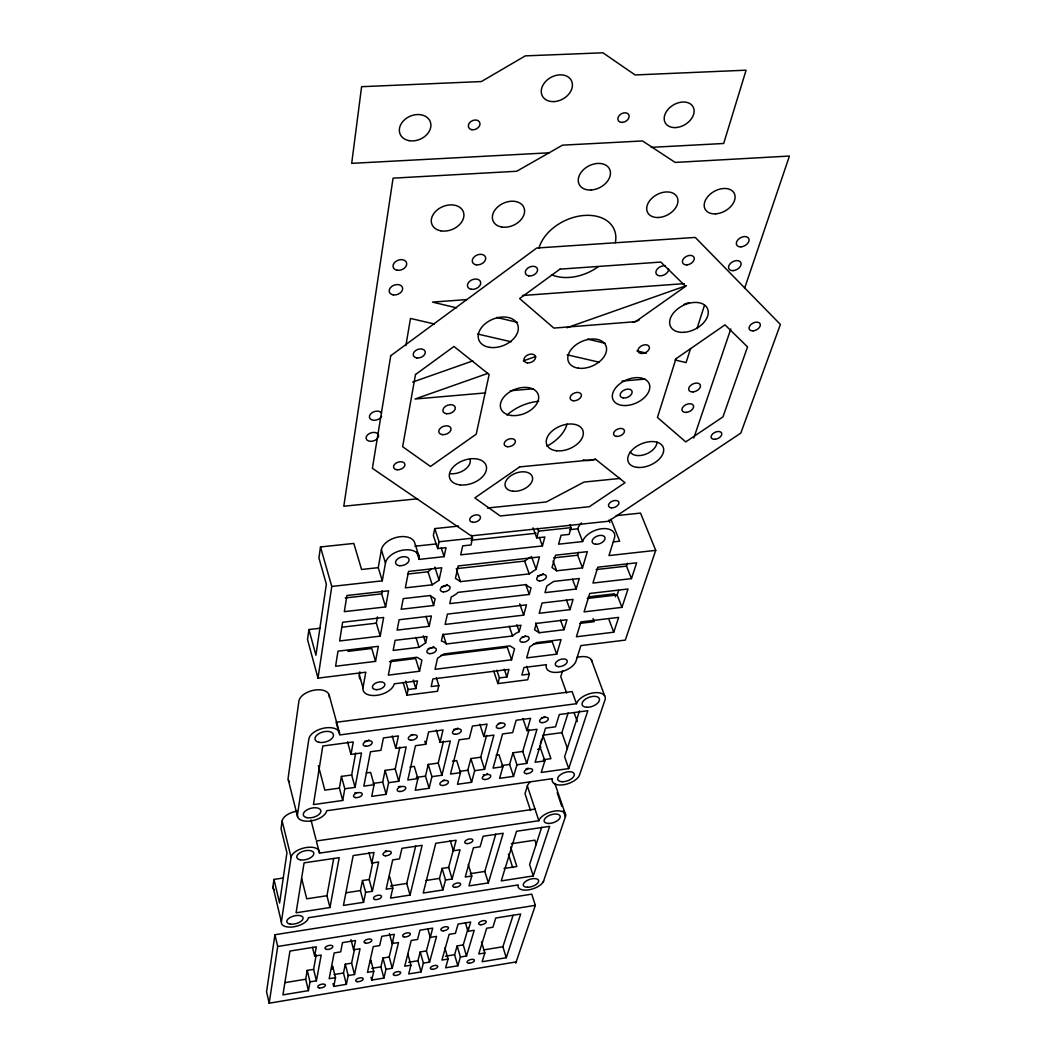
<?xml version="1.0" encoding="UTF-8"?>
<svg xmlns="http://www.w3.org/2000/svg" width="1056" height="1056" viewBox="0 0 1056 1056"><rect width="100%" height="100%" fill="white"/><g stroke="black" fill="none" stroke-linecap="round" stroke-linejoin="round"><path stroke-width="1.5" d="M543.629 880.942A13.398 6.257 -17.9 0 1 528.647 889.852A13.398 6.257 -17.9 0 1 518.245 884.915L308.484 917.717A13.939 6.626 -14.6 0 1 293.819 926.798A13.939 6.626 -14.6 0 1 281.384 921.954L272.95 886.565L273.953 879.424L283.457 877.985M297.37 811.127A14.428 7.432 -14.6 0 0 282.124 820.987L281.041 828.762L286.942 852.812L279.589 902.986L273.953 879.424M320.034 628.241L308.92 629.548L307.52 639.553L318.001 678.124L365.798 672.21L363 687.746A16.157 9.055 -16.3 0 0 376.807 695.336A16.157 9.055 -16.3 0 0 394.231 683.813L417.476 680.896L415.84 688.525L408.144 689.502L406.956 695.178L437.527 691.271L438.821 685.608L436.352 677.741M419.1 556.538L414.876 543.378A17.358 10.626 -17.3 0 0 398.046 537.029A17.358 10.626 -17.3 0 0 381.401 549.82L378.259 567.653L361.574 569.474L353.8 543.418L320.483 546.955L318.938 558.004L326.357 584.153L315.929 655.208L308.92 629.548M515.75 963.138L535.352 905.348L531.749 894.155L274.93 934.732L266.561 991.756L269.188 1003.2L516.173 961.91M269.188 1003.2L277.702 946.48L274.93 934.732M281.384 921.954L291.086 857.314L282.124 820.987M318.001 678.124L331.769 586.45L320.483 546.955M405.887 345.536L410.494 318.45L434.452 324.007M308.431 990.634L310.015 981.856L316.404 980.8L321.182 955.046L314.662 956.089L316.325 946.823L289.951 951.06L282.929 994.871L308.431 990.634L305.686 979.229L307.23 970.411L313.606 969.368L316.246 954.796M342.698 800.461L344.797 788.792L355.067 787.354L361.508 752.968L351.001 754.38L353.245 741.946L322.806 745.998L313.421 804.593L342.698 800.461L339.385 788.119L341.444 776.398L351.674 774.985L355.7 753.007M360.571 679.496A16.091 9.108 -16.3 0 1 359.344 674.942L359.885 671.827M331.769 586.45L382.272 580.826L385.466 563.046L381.401 549.82M329.974 907.526L339.2 857.657L304.075 862.871L296.089 912.793L329.974 907.526L326.951 895.712L333.696 858.528M380.213 636.134L383.658 617.47L342.632 622.248L339.636 640.966L380.213 636.134L376.345 623.159L377.48 616.915M385.612 606.91L388.595 590.806L346.922 595.505L344.335 611.648L385.612 606.91L381.665 593.842L382.246 590.608M375.54 661.36L378.325 646.325L337.999 651.169L335.584 666.244L375.54 661.36L371.765 648.476L347.939 651.354M332.072 969.197L332.653 966.253L335.518 977.645L333.762 986.423L346.368 984.324L348.203 975.546L345.299 964.181L351.595 963.151L354.486 949.45M366.247 772.979L370.603 772.385L374.075 784.714L371.738 796.369L386.179 794.323L388.621 782.681L385.097 770.392L395.208 768.992L399.868 747.054M346.368 984.324L343.49 973.012L345.299 964.181M363.554 902.312L365.64 892.346L372.359 891.304L378.642 862L371.778 863.042L373.996 852.469L353.153 855.571L343.438 905.428L363.554 902.312L360.413 890.564L362.472 880.546L369.178 879.529L372.755 862.488M386.179 794.323L382.694 782.087L385.097 770.392M458.555 526.099L434.755 528.594L433.356 535.432L437.672 548.566L446.028 547.668L444.101 556.657L419.087 559.376A17.437 10.586 -17.3 0 0 404.422 549.925A17.437 10.586 -17.3 0 0 385.466 563.046M348.203 975.546L354.526 974.503L360.043 948.75L353.602 949.793L355.542 940.526L342.514 942.625L340.666 951.892L334.184 952.934L329.155 978.701L335.518 977.645M388.621 782.681L398.759 781.268L406.19 746.935L395.815 748.334L398.416 735.926L383.42 737.933L380.939 750.341L370.484 751.753L363.845 786.139L374.075 784.714M437.672 548.566L439.098 541.754L434.755 528.594M419.536 671.246L421.912 660.158L416.948 657.254L391.195 660.409L388.331 675.127L419.536 671.246L415.628 658.535L389.453 661.742M425.608 642.919L426.98 636.517L395.116 640.332L393.149 650.43L419.047 647.302L425.608 642.919L423.377 635.804M429.172 626.314L431.389 615.978L399.128 619.753L397.109 630.115L429.172 626.314L426.004 616.308M433.633 605.497L435.072 598.792L429.95 595.571L403.247 598.62L401.174 609.259L433.633 605.497L430.412 595.439M439.058 580.18L441.725 567.758L408.54 571.428L405.346 587.849L432.221 584.826L439.058 580.18L434.834 567.164M370.115 962.953L370.775 960.023L373.758 971.322L371.752 980.1L383.896 978.08L385.981 969.302L382.958 958.03L389.202 957L392.832 941.78M471.557 535.273L472.547 538.177L471.002 544.975L462.7 545.873L460.68 554.849L542.441 545.939L544.856 537.016L536.725 537.887L533.056 527.855M392.806 888.149L390.535 898.115L410.045 895.079L422.136 845.315L401.94 848.324L399.511 858.871L392.687 859.901L386.126 889.192L392.806 888.149L389.558 876.427M409.979 766.96L414.282 766.366L417.899 778.602L415.232 790.231L429.132 788.278L431.904 776.648L428.234 764.452L438.227 763.079L443.48 741.18M417.899 778.602L407.814 780.001L415.444 745.694L425.753 744.295L428.591 731.914L443.018 729.986L440.075 742.368L450.318 740.995L441.936 775.249L431.904 776.648M383.896 978.08L380.899 966.847L382.958 958.03M429.132 788.278L425.502 776.12L428.234 764.452M385.981 969.302L392.251 968.273L398.508 942.533L392.119 943.562L394.324 934.309L381.784 936.316L379.658 945.582L373.243 946.612L367.462 972.365L373.758 971.322M410.045 895.079L406.758 883.436L415.694 845.935M407.854 953.951L410.956 965.184L408.712 973.949L421.04 971.903L423.377 963.125L420.235 951.931L426.413 950.915L430.465 935.708M452.443 761.112L456.707 760.531L460.482 772.662L457.486 784.278L471.583 782.285L474.685 770.682L470.857 758.578L480.731 757.218L486.578 735.385M421.04 971.903L417.938 960.736L420.235 951.931M442.886 889.97L445.526 880.031L452.113 879.014L460.046 849.776L453.328 850.793L456.139 840.259L435.772 843.282L423.218 893.033L442.886 889.97L439.481 878.407L442.108 868.415L448.655 867.412L453.605 848.866M471.583 782.285L467.808 770.233L470.857 758.578M423.377 963.125L429.581 962.108L436.55 936.382L430.241 937.398L432.709 928.145L419.958 930.191L417.582 939.444L411.233 940.474L404.738 966.214L410.956 965.184M474.685 770.682L484.585 769.296L493.918 735.108L483.793 736.481L487.093 724.126L472.454 726.066L469.286 738.434L459.083 739.807L450.503 774.048L460.482 772.662M526.64 666.389L529.32 674.124L527.71 679.76L497.904 683.575L499.409 677.926L496.795 670.138M536.725 537.887L538.534 531.128L537.478 528.264M499.409 677.926L506.906 676.975L508.966 669.385L432.881 678.955L431.178 686.572L438.821 685.608M511.566 659.789L514.549 648.767L509.929 645.863L444.035 653.928L437.527 658.244L435.046 669.319L511.566 659.789L507.302 647.288L440.801 655.446M519.196 631.633L520.925 625.258L442.807 634.616L441.382 641.018A16.342 9.293 -17.4 0 1 446.305 643.988L512.582 635.963A16.13 9.055 -19.2 0 1 519.196 631.633L516.767 624.624M523.684 615.12L526.469 604.85L447.414 614.104L445.104 624.426L523.684 615.12L519.724 603.874M529.28 594.449L531.089 587.783A16.777 9.755 -20 0 1 526.35 584.575L458.04 592.363A16.975 10.032 -18.1 0 1 451.255 596.944L449.75 603.636L529.28 594.449L525.769 584.549M536.105 569.29L539.444 556.961L458.198 565.937L455.426 578.345L460.482 581.632L529.201 573.896L536.105 569.29L531.485 556.499M444.88 947.892L448.1 959.046L445.606 967.811L457.816 965.778L460.39 957.013L457.142 945.899L463.254 944.896L468.164 928.171M471.781 875.992L468.943 885.918L488.36 882.908L503.197 833.25L483.107 836.246L480.097 846.767L473.431 847.77L465.234 876.995L471.781 875.992L468.257 864.428M496.188 755.093L498.986 754.71L502.907 766.748L499.607 778.338L513.533 776.371L516.952 764.795L512.978 752.783L522.733 751.436L529.162 729.643M569.976 524.806L571.058 527.657L569.144 534.402L561.066 535.273L558.571 544.183L582.622 541.556A17.015 9.992 -21.4 0 1 601.907 528.713A17.015 9.992 -21.4 0 1 614.434 538.098L608.982 555.575L655.723 550.361L640.517 513.084L616.255 515.658M457.816 965.778L454.595 954.703L457.142 945.899M513.533 776.371L509.612 764.412L512.978 752.783M488.36 882.908L484.823 871.438L495.805 834.029M582.476 567.89L587.321 551.681L555.482 555.192L552.024 567.508L556.723 570.794L582.476 567.89L577.672 555.218L578.543 552.262M460.39 957.013L466.528 956.01L474.21 930.283L467.966 931.3L470.686 922.046L458.066 924.066L455.426 933.319L449.156 934.336L441.936 960.062L448.1 959.046M516.952 764.795L526.733 763.422L536.989 729.3L526.984 730.66L530.614 718.331L516.16 720.258L512.648 732.587L502.577 733.946L493.06 768.121L502.907 766.748M556.697 654.166L561.053 639.593L536.329 642.629L529.769 646.892L526.68 657.901L556.697 654.166L552.262 641.771L533.372 644.081M563.996 629.732L566.98 619.74L536.342 623.41L534.56 629.772L539.141 632.742L563.996 629.732L560.472 620.017M570.002 609.629L573.065 599.399L542.071 603.016L539.194 613.285L570.002 609.629L566.412 599.874M576.167 589.024L579.295 578.516L553.687 581.447L546.85 585.974L544.975 592.627L576.167 589.024L572.497 579.216M530.31 781.876A13.873 6.983 -18.5 0 0 527.353 786.007L525.004 793.716L530.574 810.559M540.355 743.464L541.622 739.345M562.624 670.639L560.789 676.645L566.636 693.053M484.862 952.974L482.117 961.739L506.26 957.726L520.687 914.021L495.779 918.02L492.888 927.26L486.671 928.264L478.751 953.977L484.862 952.974L481.523 941.899M544.843 760.901L541.24 772.464L568.722 768.596L587.836 710.714L559.337 714.503L555.496 726.805L545.543 728.152L535.102 762.26L544.843 760.901L540.778 748.955L537.544 749.404M567.494 748.704L561.871 732.64L568.102 713.011M690.545 348.678L686.07 362.604L674.969 359.964M697.013 328.561L704.471 305.342M506.26 957.726L502.88 946.744L513.071 915.38M541.715 827.204L529.584 864.547L533.267 875.926L501.257 880.902L516.529 831.27L549.648 826.346L533.267 875.926M579.493 710.886L564.59 756.756L568.722 768.596M621.958 607.358L628.016 588.997L589.736 593.459L584.06 611.873L621.958 607.358L617.153 594.95L618.644 590.357M631.448 578.622L636.676 562.808L597.815 567.191L592.931 583.057L631.448 578.622L626.512 566.122L627.449 563.244M613.76 632.201L618.644 617.39L580.972 621.918L576.404 636.768L613.76 632.201L609.061 619.872M543.154 882.328L565.382 816.79L563.336 810.784M655.723 550.361L625.297 640.094L580.866 645.599L576.074 660.937A15.748 8.606 -19.7 0 1 558.373 672.25A15.748 8.606 -19.7 0 1 546.401 664.673L523.987 667.484L521.862 675.074L529.32 674.124M693.845 437.936L730.818 328.918M744.546 288.42L789.439 156.05L675.167 162.426L642.536 140.95L562.478 145.16L516.727 171.257L393.07 178.16L343.807 506.22L417.595 498.802M407.563 574.068L428.023 571.798L431.086 569.263M456.179 568.682L524.621 561.092L530.231 557.198M412.711 382.061L472.89 360.862M566.874 327.756L686.387 285.648M487.74 373.415L415.021 399.023L485.628 392.898M523.327 360.888L535.709 356.532M632.808 322.344L639.025 320.153M684.13 304.273L688.789 302.623M285.028 982.634L305.686 979.229M334.066 974.556L343.49 973.012M371.818 968.339L380.899 966.847M408.712 962.267L417.938 960.736M445.46 956.208L454.595 954.703M483.635 949.925L502.88 946.744M277.702 946.48L535.352 905.348M326.951 895.712L306.728 898.814L301.686 878.5M346.54 892.703L360.413 890.564M390.548 885.931L406.758 883.436M425.911 880.493L439.481 878.407M470.303 873.668L484.823 871.438M504.055 868.481L516.846 866.514L510.602 846.978M511.21 843.731L534.89 840.167L536.369 844.655M291.086 857.314A14.599 7.313 -14.7 0 1 306.517 847.48A14.599 7.313 -14.7 0 1 319.48 853.129L538.877 820.71A14.045 6.864 -18.5 0 1 554.664 811.061A14.045 6.864 -18.5 0 1 565.382 816.79M535.009 809.054L316.364 840.985L319.48 853.129M339.385 788.119L324.826 790.139L318.384 765.692M373.111 783.42L382.694 782.087M416.275 777.414L425.502 776.12M460.007 771.329L467.808 770.233M501.904 765.494L509.612 764.412M543.312 759.726L550.928 758.657L542.876 735.214L561.871 732.64M576.47 703.705L339.596 734.95A15.827 8.633 -15.2 0 0 325.684 727.848A15.827 8.633 -15.2 0 0 308.854 739.002L297.462 814.902A15.035 7.775 -14.8 0 0 310.768 820.961A15.035 7.775 -14.8 0 0 326.687 810.744L552.38 778.681A14.454 7.273 -19 0 0 563.336 784.793A14.454 7.273 -19 0 0 579.612 774.8L605.009 699.93A15.22 8.026 -19.8 0 0 593.71 692.815A15.22 8.026 -19.8 0 0 576.47 703.705L572.128 691.574L336.125 722.291L339.161 733.366M579.836 623.396L594.224 621.654L593.076 618.605M588.324 596.864L614.447 593.815L615.622 596.851M342.408 627.145L376.345 623.159M587.268 598.462L617.153 594.95M345.299 597.947L381.665 593.842M596.138 569.567L626.512 566.122M553.621 557.885L577.672 555.218M613.404 541.9L619.634 541.213L610.949 519.262M439.098 541.754L472.547 538.177M538.534 531.128L571.058 527.657M414.876 546.229L436.669 543.893M470.95 540.223L536.092 533.254M569.752 529.65L577.738 528.792A16.936 10.032 -21.5 0 1 581.486 522.997M487.436 508.002L546.308 501.956L584.06 482.064L620.057 478.447M510.272 390.76L533.254 388.766M621.931 381.084L644.926 379.104M466.818 299.587L432.485 302.108L456.548 307.85M522.43 295.508L684.328 283.628M549.212 152.803L351.701 163.35L361.601 86.698L481.391 81.55L525.307 55.876L602.95 52.8L635.092 74.95L746.09 70.184L723.69 143.484L651.275 147.352M477.589 334.013L511.13 341.788M567.164 354.79L599.122 362.195M496.65 317.42L517.506 322.397M587.73 339.148L605.18 343.306M636.9 350.882L646.417 353.153M577.738 528.792L582.622 541.556M591.334 659.776L604.613 695.706M553.067 560.894L556.723 570.794M539.286 537.372L542.441 545.939M524.621 561.092L529.201 573.896M574.147 712.787L577.302 721.618M535.682 622.987L539.141 632.742M509.203 626.168L512.582 635.963M554.822 783.328L565.607 814.876M557.185 792.779L561.792 806.282M522.878 718.516L526.984 730.66M504.28 669.2L506.906 676.975M522.733 751.436L526.733 763.422M493.746 671.128L497.904 683.575M456.654 570.121L460.482 581.632M527.353 786.007L538.877 820.71M441.223 547.932L444.101 556.657M479.846 724.244L483.793 736.481M428.023 571.798L432.221 584.826M416.75 552.077L419.087 559.376M443.124 634.075L446.305 643.988M480.731 757.218L484.585 769.296M508.424 854.066L512.714 867.557M415.958 637.336L419.047 647.302M436.286 730.039L440.075 742.368M413.266 680.09L415.84 688.525M438.227 763.079L441.936 775.249M378.259 567.653L382.272 580.826M424.829 741.206L425.753 744.295M405.596 681.054L408.144 689.502M403.141 682.532L406.956 695.178M450.239 840.51L453.328 850.793M465.445 922.852L467.966 931.3M448.655 867.412L452.113 879.014M442.108 868.415L445.526 880.031M463.254 944.896L466.528 956.01M392.185 735.9L395.815 748.334M395.208 768.992L398.759 781.268M359.344 674.942L363 687.746M427.825 928.897L430.241 937.398M426.413 950.915L429.581 962.108M347.543 741.84L351.001 754.38M351.674 774.985L355.067 787.354M329.142 694.967L339.464 732.666M368.927 852.601L371.778 863.042M389.4 933.57L392.119 943.562M341.444 776.398L344.797 788.792M369.178 879.529L372.359 891.304M389.202 957L392.251 968.273M362.472 880.546L365.64 892.346M371.012 977.288L371.752 980.1M350.988 939.734L353.602 949.793M351.595 963.151L354.526 974.503M310.979 819.984L315.982 839.48M288.341 780.067L297.634 816.948M333.049 983.585L333.762 986.423M312.523 947.404L314.662 956.089M313.606 969.368L316.404 980.8M307.23 970.411L310.015 981.856M381.612 416.354A6.508 4.343 -17.7 0 1 371.936 419.918A6.508 4.343 -17.7 0 1 371.804 412.87A6.508 4.343 -17.7 0 1 381.559 412.962M377.362 438.61A6.442 4.237 -17.5 0 1 366.815 439.877A6.442 4.237 -17.5 0 1 371.963 432.59A6.442 4.237 -17.5 0 1 378.167 437.488M656.911 441.989A14.375 8.804 -23.4 0 1 645.533 454.278A14.375 8.804 -23.4 0 1 630.234 451.77M595.505 458.99A14.441 8.963 -22.4 0 1 583.202 459.809M470.224 459.875A14.665 9.346 -19.3 0 1 450.503 473.695M668.686 269.069A6.798 4.541 -26.7 0 1 661.32 275.788A6.798 4.541 -26.7 0 1 656.198 270.785A6.798 4.541 -26.7 0 1 665.333 265.782M567.059 424.09A37 23.654 -21.4 0 1 546.916 446.173M506.999 415.087A37 23.654 -21.4 0 1 538.732 401.293M538.956 248.12A40.946 28.433 -25.4 0 1 584.43 215.437A40.946 28.433 -25.4 0 1 615.344 242.748M598.25 266.706A40.946 28.433 -25.4 0 1 551.536 274.718M274.243 889.838A13.781 6.758 -14.4 0 1 272.95 886.565M386.404 850.7A4.277 2.125 -16 0 1 385.321 850.938M329.287 697.29A15.616 8.765 -15 0 0 315.48 689.964A15.616 8.765 -15 0 0 298.901 701.131L288.143 777.982A14.85 7.907 -14.7 0 0 289.502 781.849M528.238 768.187A4.382 2.244 -18.4 0 1 526.073 768.808M444.272 779.962A4.448 2.297 -17.1 0 1 443.19 780.344M356.057 792.647A4.501 2.35 -15.6 0 1 354.935 792.713M544.711 716.549A4.541 2.402 -19 0 1 543.708 717.09M542.586 717.499A4.541 2.402 -19 0 1 541.451 717.737M457.974 728.099A4.594 2.468 -17.5 0 1 453.565 729.353M369.085 739.939A4.66 2.521 -15.9 0 1 368.069 740.48M366.934 740.903A4.66 2.521 -15.9 0 1 364.61 741.206M540.91 747.305A14.282 7.392 -19 0 1 540.17 745.523M576.761 657.518A15.022 8.158 -19.9 0 1 592.046 661.782M500.597 722.832A4.567 2.442 -18.2 0 1 498.326 723.479M487.476 773.52A4.409 2.27 -17.8 0 1 486.499 774.035M484.308 774.668A4.409 2.27 -17.8 0 1 483.252 774.734M412.988 734.501A4.633 2.495 -16.7 0 1 410.678 735.161M400.633 786.311A4.475 2.323 -16.4 0 1 398.402 786.628M609.008 520.08A16.936 10.032 -21.5 0 1 609.774 522.588M433.739 646.51A4.897 2.798 -17.4 0 1 428.155 648.542M525.413 635.976A4.831 2.719 -19.2 0 1 521.954 637.243M543.325 573.712A5.016 2.93 -20 0 1 537.583 575.797M447.361 584.549A5.082 3.023 -18.1 0 1 441.566 586.661M390.746 355.74L372.385 468.336L471.174 535.867L608.494 521.242L740.824 433.079L780.397 324.443L695.284 237.428L536.699 248.028L390.746 355.74M415.483 374.55L402.64 446.701L430.478 466.462L476.23 434.161L489.139 374.497L453.961 346.474L415.483 374.55M675.946 358.776L657.439 417.476L685.753 441.896L722.964 416.882L747.529 346.909L724.997 324.852L675.946 358.776M559.984 269.135L519.631 298.571L553.832 328.086L635.54 321.684L685.621 286.321L660.845 262.073L559.984 269.135M519.658 466.897L474.817 497.93L500.254 515.975L589.367 506.695L625.033 482.724L595.848 459.479L519.658 466.897M640.979 353.456A6.072 3.92 -24.9 0 0 649.44 347.556A6.072 3.92 -24.9 0 0 640.662 346.355A6.072 3.92 -24.9 0 0 640.979 353.456M684.09 332.323A20.539 13.279 -26.3 0 0 707.573 308.761A20.539 13.279 -26.3 0 0 675.18 311.098A20.539 13.279 -26.3 0 0 684.09 332.323M489.799 347.384A20.856 14.177 -21.9 0 0 518.258 327.004A20.856 14.177 -21.9 0 0 486.75 322.555A20.856 14.177 -21.9 0 0 489.799 347.384M460.271 484.915A19.298 12.21 -19.5 0 0 486.46 466.831A19.298 12.21 -19.5 0 0 457.01 463.808A19.298 12.21 -19.5 0 0 460.271 484.915M637.151 467.372A18.942 11.524 -23.3 0 0 663.696 449.632A18.942 11.524 -23.3 0 0 636.319 446.556A18.942 11.524 -23.3 0 0 637.151 467.372M686.875 264.898A6.389 4.25 -27.5 0 0 694.109 257.413A6.389 4.25 -27.5 0 0 684.05 258.086A6.389 4.25 -27.5 0 0 686.875 264.898M753.152 330.871A6.085 3.828 -27.3 0 0 760.201 323.928A6.085 3.828 -27.3 0 0 750.737 324.68A6.085 3.828 -27.3 0 0 753.152 330.871M715.07 439.296A5.689 3.419 -24.8 0 0 721.631 433.026A5.689 3.419 -24.8 0 0 712.655 433.871A5.689 3.419 -24.8 0 0 715.07 439.296M611.292 507.83A5.531 3.3 -22.1 0 0 618.988 502.696A5.531 3.3 -22.1 0 0 610.883 501.943A5.531 3.3 -22.1 0 0 611.292 507.83M397.069 469.762A5.887 3.788 -17.9 0 0 404.91 464.204A5.887 3.788 -17.9 0 0 395.736 463.307A5.887 3.788 -17.9 0 0 397.069 469.762M416.882 357.944A6.257 4.29 -19.5 0 0 425.264 351.82A6.257 4.29 -19.5 0 0 415.562 350.579A6.257 4.29 -19.5 0 0 416.882 357.944M528.792 275.906A6.455 4.488 -23.8 0 0 537.596 269.465A6.455 4.488 -23.8 0 0 527.934 267.986A6.455 4.488 -23.8 0 0 528.792 275.906M472.89 522.311A5.61 3.445 -19.2 0 0 480.493 517.097A5.61 3.445 -19.2 0 0 471.913 516.358A5.61 3.445 -19.2 0 0 472.89 522.311M573.21 400.765A5.953 3.828 -22.8 0 0 581.42 395.05A5.953 3.828 -22.8 0 0 572.603 393.98A5.953 3.828 -22.8 0 0 573.21 400.765M527.248 362.881A6.138 4.079 -22.3 0 0 535.63 356.915A6.138 4.079 -22.3 0 0 526.429 355.714A6.138 4.079 -22.3 0 0 527.248 362.881M507.408 446.714A5.848 3.722 -20.7 0 0 515.381 441.157A5.848 3.722 -20.7 0 0 506.55 440.207A5.848 3.722 -20.7 0 0 507.408 446.714M616.44 436.405A5.782 3.604 -23.1 0 0 624.492 430.927A5.782 3.604 -23.1 0 0 616.031 429.977A5.782 3.604 -23.1 0 0 616.44 436.405M625.442 405.557A19.747 12.514 -24 0 0 649.361 384.212A19.747 12.514 -24 0 0 618.367 385.018A19.747 12.514 -24 0 0 625.442 405.557M511.276 415.47A19.958 12.989 -21.5 0 0 538.626 396.37A19.958 12.989 -21.5 0 0 508.649 392.674A19.958 12.989 -21.5 0 0 511.276 415.47M578.345 368.174A20.341 13.332 -23.7 0 0 606.54 348.493A20.341 13.332 -23.7 0 0 576.642 344.362A20.341 13.332 -23.7 0 0 578.345 368.174M556.499 450.754A19.378 12.21 -22 0 0 583.295 432.432A19.378 12.21 -22 0 0 554.558 429.132A19.378 12.21 -22 0 0 556.499 450.754M471.781 129.716A6.085 4.62 -25.2 0 0 479.978 123.367A6.085 4.62 -25.2 0 0 470.725 121.625A6.085 4.62 -25.2 0 0 471.781 129.716M622.248 122.417A6.032 4.369 -29.6 0 0 628.901 114.959A6.032 4.369 -29.6 0 0 619.318 115.408A6.032 4.369 -29.6 0 0 622.248 122.417M408.962 140.633A16.315 12.553 -23.1 0 0 430.782 123.658A16.315 12.553 -23.1 0 0 405.583 118.892A16.315 12.553 -23.1 0 0 408.962 140.633M553.806 101.6A16.434 12.329 -28.7 0 0 571.6 81.008A16.434 12.329 -28.7 0 0 545.134 82.038A16.434 12.329 -28.7 0 0 553.806 101.6M675.484 127.578A16.051 11.405 -30.8 0 0 693.568 107.87A16.051 11.405 -30.8 0 0 668.422 108.966A16.051 11.405 -30.8 0 0 675.484 127.578M733.141 270.64A6.772 4.422 -28.2 0 0 740.929 262.746A6.772 4.422 -28.2 0 0 730.369 263.472A6.772 4.422 -28.2 0 0 733.141 270.64M693.092 391.921A6.296 3.92 -25.2 0 0 700.286 384.859A6.296 3.92 -25.2 0 0 690.32 385.717A6.296 3.92 -25.2 0 0 693.092 391.921M393.347 294.914A6.97 4.963 -19.6 0 0 402.613 287.971A6.97 4.963 -19.6 0 0 391.763 286.427A6.97 4.963 -19.6 0 0 393.347 294.914M740.995 246.853A6.864 4.514 -28.8 0 0 748.902 238.788A6.864 4.514 -28.8 0 0 738.223 239.488A6.864 4.514 -28.8 0 0 740.995 246.853M686.334 412.381A6.217 3.841 -24.8 0 0 693.422 405.451A6.217 3.841 -24.8 0 0 683.562 406.336A6.217 3.841 -24.8 0 0 686.334 412.381M397.267 270.257A7.049 5.082 -20.1 0 0 406.666 263.168A7.049 5.082 -20.1 0 0 395.696 261.518A7.049 5.082 -20.1 0 0 397.267 270.257M715.585 213.866A16.592 11.207 -29.4 0 0 734.593 194.119A16.592 11.207 -29.4 0 0 708.734 195.571A16.592 11.207 -29.4 0 0 715.585 213.866M441.038 230.855A16.909 12.355 -22.3 0 0 463.835 213.721A16.909 12.355 -22.3 0 0 437.923 209.378A16.909 12.355 -22.3 0 0 441.038 230.855M590.951 190.014A17.015 12.144 -27.3 0 0 609.695 169.369A17.015 12.144 -27.3 0 0 582.41 170.782A17.015 12.144 -27.3 0 0 590.951 190.014M658.601 217.496A16.645 11.458 -28.2 0 0 677.345 197.604A16.645 11.458 -28.2 0 0 651.05 199.082A16.645 11.458 -28.2 0 0 658.601 217.496M501.64 227A16.817 12.104 -24.2 0 0 524.542 209.999A16.817 12.104 -24.2 0 0 499.264 205.669A16.817 12.104 -24.2 0 0 501.64 227M512.926 491.212A14.335 8.91 -20.5 0 0 532.567 477.8A14.335 8.91 -20.5 0 0 510.972 475.636A14.335 8.91 -20.5 0 0 512.926 491.212M623.37 397.98A6.336 4.013 -23.8 0 0 632.174 391.908A6.336 4.013 -23.8 0 0 622.948 390.76A6.336 4.013 -23.8 0 0 623.37 397.98M476.23 264.832A6.996 4.963 -22.5 0 0 485.681 257.822A6.996 4.963 -22.5 0 0 475.042 256.172A6.996 4.963 -22.5 0 0 476.23 264.832M471.359 289.304A6.904 4.844 -22 0 0 480.691 282.427A6.904 4.844 -22 0 0 470.171 280.87A6.904 4.844 -22 0 0 471.359 289.304M446.609 413.728A6.455 4.25 -19.7 0 0 455.294 407.524A6.455 4.25 -19.7 0 0 445.381 406.402A6.455 4.25 -19.7 0 0 446.609 413.728M442.438 434.65A6.376 4.158 -19.4 0 0 451.018 428.578A6.376 4.158 -19.4 0 0 441.21 427.508A6.376 4.158 -19.4 0 0 442.438 434.65M394.667 975.44A3.881 1.729 -15.9 0 0 400.673 972.893A3.881 1.729 -15.9 0 0 395.485 972.206A3.881 1.729 -15.9 0 0 394.667 975.44M319.374 987.967A3.934 1.756 -14.9 0 0 325.406 985.393A3.934 1.756 -14.9 0 0 320.008 984.72A3.934 1.756 -14.9 0 0 319.374 987.967M469.247 963.23A3.828 1.703 -16.9 0 0 474.421 960.194A3.828 1.703 -16.9 0 0 468.56 960.366A3.828 1.703 -16.9 0 0 469.247 963.23M404.158 936.936A3.986 1.835 -16.1 0 0 410.348 934.283A3.986 1.835 -16.1 0 0 405.016 933.478A3.986 1.835 -16.1 0 0 404.158 936.936M357.218 981.671A3.907 1.742 -15.4 0 0 363.224 979.11A3.907 1.742 -15.4 0 0 357.944 978.424A3.907 1.742 -15.4 0 0 357.218 981.671M365.614 943.14A4.013 1.848 -15.6 0 0 371.804 940.487A4.013 1.848 -15.6 0 0 366.379 939.695A4.013 1.848 -15.6 0 0 365.614 943.14M480.889 924.752A3.947 1.795 -17.2 0 0 486.235 921.584A3.947 1.795 -17.2 0 0 480.216 921.703A3.947 1.795 -17.2 0 0 480.889 924.752M432.577 969.329A3.854 1.716 -16.4 0 0 437.725 966.28A3.854 1.716 -16.4 0 0 431.785 966.464A3.854 1.716 -16.4 0 0 432.577 969.329M443.164 930.838A3.973 1.822 -16.6 0 0 448.483 927.656A3.973 1.822 -16.6 0 0 442.385 927.775A3.973 1.822 -16.6 0 0 443.164 930.838M326.647 949.423A4.052 1.874 -15 0 0 332.851 946.757A4.052 1.874 -15 0 0 327.307 945.965A4.052 1.874 -15 0 0 326.647 949.423M385.585 855.796A4.29 2.112 -16 0 0 391.261 852.271A4.29 2.112 -16 0 0 384.582 852.271A4.29 2.112 -16 0 0 385.585 855.796M467.161 843.612A4.224 2.072 -17.2 0 0 472.877 840.101A4.224 2.072 -17.2 0 0 466.396 840.088A4.224 2.072 -17.2 0 0 467.161 843.612M455.123 887.33A4.092 1.94 -16.9 0 0 460.654 883.978A4.092 1.94 -16.9 0 0 454.37 884.044A4.092 1.94 -16.9 0 0 455.123 887.33M375.104 899.554A4.145 1.98 -15.8 0 0 381.52 896.782A4.145 1.98 -15.8 0 0 375.923 895.858A4.145 1.98 -15.8 0 0 375.104 899.554M290.281 924.092A8.369 3.973 -14.6 0 0 303.072 918.562A8.369 3.973 -14.6 0 0 291.496 916.806A8.369 3.973 -14.6 0 0 290.281 924.092M300.379 859.835A8.765 4.382 -14.7 0 0 313.817 853.961A8.765 4.382 -14.7 0 0 301.712 851.822A8.765 4.382 -14.7 0 0 300.379 859.835M548.605 823.456A8.422 4.118 -18.5 0 0 560.221 816.42A8.422 4.118 -18.5 0 0 547.628 816.301A8.422 4.118 -18.5 0 0 548.605 823.456M527.63 887.251A8.039 3.749 -17.9 0 0 538.666 880.691A8.039 3.749 -17.9 0 0 526.574 880.783A8.039 3.749 -17.9 0 0 527.63 887.251M526.601 773.665A4.396 2.244 -18.4 0 0 532.62 769.916A4.396 2.244 -18.4 0 0 526.007 769.784A4.396 2.244 -18.4 0 0 526.601 773.665M442.451 785.519A4.448 2.297 -17.1 0 0 448.43 781.744A4.448 2.297 -17.1 0 0 441.58 781.625A4.448 2.297 -17.1 0 0 442.451 785.519M355.278 797.557A4.514 2.35 -15.6 0 0 362.234 794.482A4.514 2.35 -15.6 0 0 356.11 793.241A4.514 2.35 -15.6 0 0 355.278 797.557M542.032 722.66A4.554 2.402 -19 0 0 548.288 718.714A4.554 2.402 -19 0 0 541.464 718.476A4.554 2.402 -19 0 0 542.032 722.66M455.11 734.303A4.607 2.455 -17.5 0 0 461.314 730.33A4.607 2.455 -17.5 0 0 454.252 730.105A4.607 2.455 -17.5 0 0 455.11 734.303M366.01 746.236A4.673 2.521 -15.9 0 0 372.174 742.223A4.673 2.521 -15.9 0 0 364.848 742.025A4.673 2.521 -15.9 0 0 366.01 746.236M562.333 781.717A8.672 4.356 -19 0 0 574.332 774.365A8.672 4.356 -19 0 0 561.409 774.088A8.672 4.356 -19 0 0 562.333 781.717M307.006 817.674A9.029 4.66 -14.8 0 0 320.866 811.576A9.029 4.66 -14.8 0 0 308.418 809.16A9.029 4.66 -14.8 0 0 307.006 817.674M586.806 707.269A9.134 4.818 -19.8 0 0 599.491 699.336A9.134 4.818 -19.8 0 0 585.988 698.782A9.134 4.818 -19.8 0 0 586.806 707.269M318.859 742.276A9.491 5.174 -15.2 0 0 333.458 735.755A9.491 5.174 -15.2 0 0 320.417 732.838A9.491 5.174 -15.2 0 0 318.859 742.276M498.841 728.442A4.58 2.429 -18.2 0 0 505.072 724.482A4.58 2.429 -18.2 0 0 498.128 724.258A4.58 2.429 -18.2 0 0 498.841 728.442M484.77 779.552A4.422 2.27 -17.8 0 0 490.776 775.804A4.422 2.27 -17.8 0 0 484.044 775.672A4.422 2.27 -17.8 0 0 484.77 779.552M411.022 740.203A4.633 2.495 -16.7 0 0 417.212 736.217A4.633 2.495 -16.7 0 0 410.018 736.006A4.633 2.495 -16.7 0 0 411.022 740.203M399.815 791.525A4.475 2.323 -16.4 0 0 405.768 787.736A4.475 2.323 -16.4 0 0 398.798 787.631A4.475 2.323 -16.4 0 0 399.815 791.525M558.598 666.653A6.296 3.445 -19.7 0 0 567.296 661.096A6.296 3.445 -19.7 0 0 557.898 660.62A6.296 3.445 -19.7 0 0 558.598 666.653M376.306 689.687A6.468 3.63 -16.3 0 0 384.872 684.024A6.468 3.63 -16.3 0 0 374.761 683.602A6.468 3.63 -16.3 0 0 376.306 689.687M595.61 544.262A6.811 4 -21.4 0 0 605.062 538.006A6.811 4 -21.4 0 0 595.03 537.174A6.811 4 -21.4 0 0 595.61 544.262M399.736 565.726A6.983 4.237 -17.3 0 0 409.028 559.337A6.983 4.237 -17.3 0 0 398.178 558.532A6.983 4.237 -17.3 0 0 399.736 565.726M429.739 653.651A4.897 2.785 -17.4 0 0 436.326 649.308A4.897 2.785 -17.4 0 0 428.749 648.912A4.897 2.785 -17.4 0 0 429.739 653.651M522.535 642.312A4.844 2.719 -19.2 0 0 529.162 637.996A4.844 2.719 -19.2 0 0 521.862 637.6A4.844 2.719 -19.2 0 0 522.535 642.312M539.418 580.919A5.029 2.93 -20 0 0 546.335 576.338A5.029 2.93 -20 0 0 538.784 575.797A5.029 2.93 -20 0 0 539.418 580.919M443.243 591.862A5.095 3.01 -18.1 0 0 450.094 587.242A5.095 3.01 -18.1 0 0 442.253 586.714A5.095 3.01 -18.1 0 0 443.243 591.862"/></g></svg>
